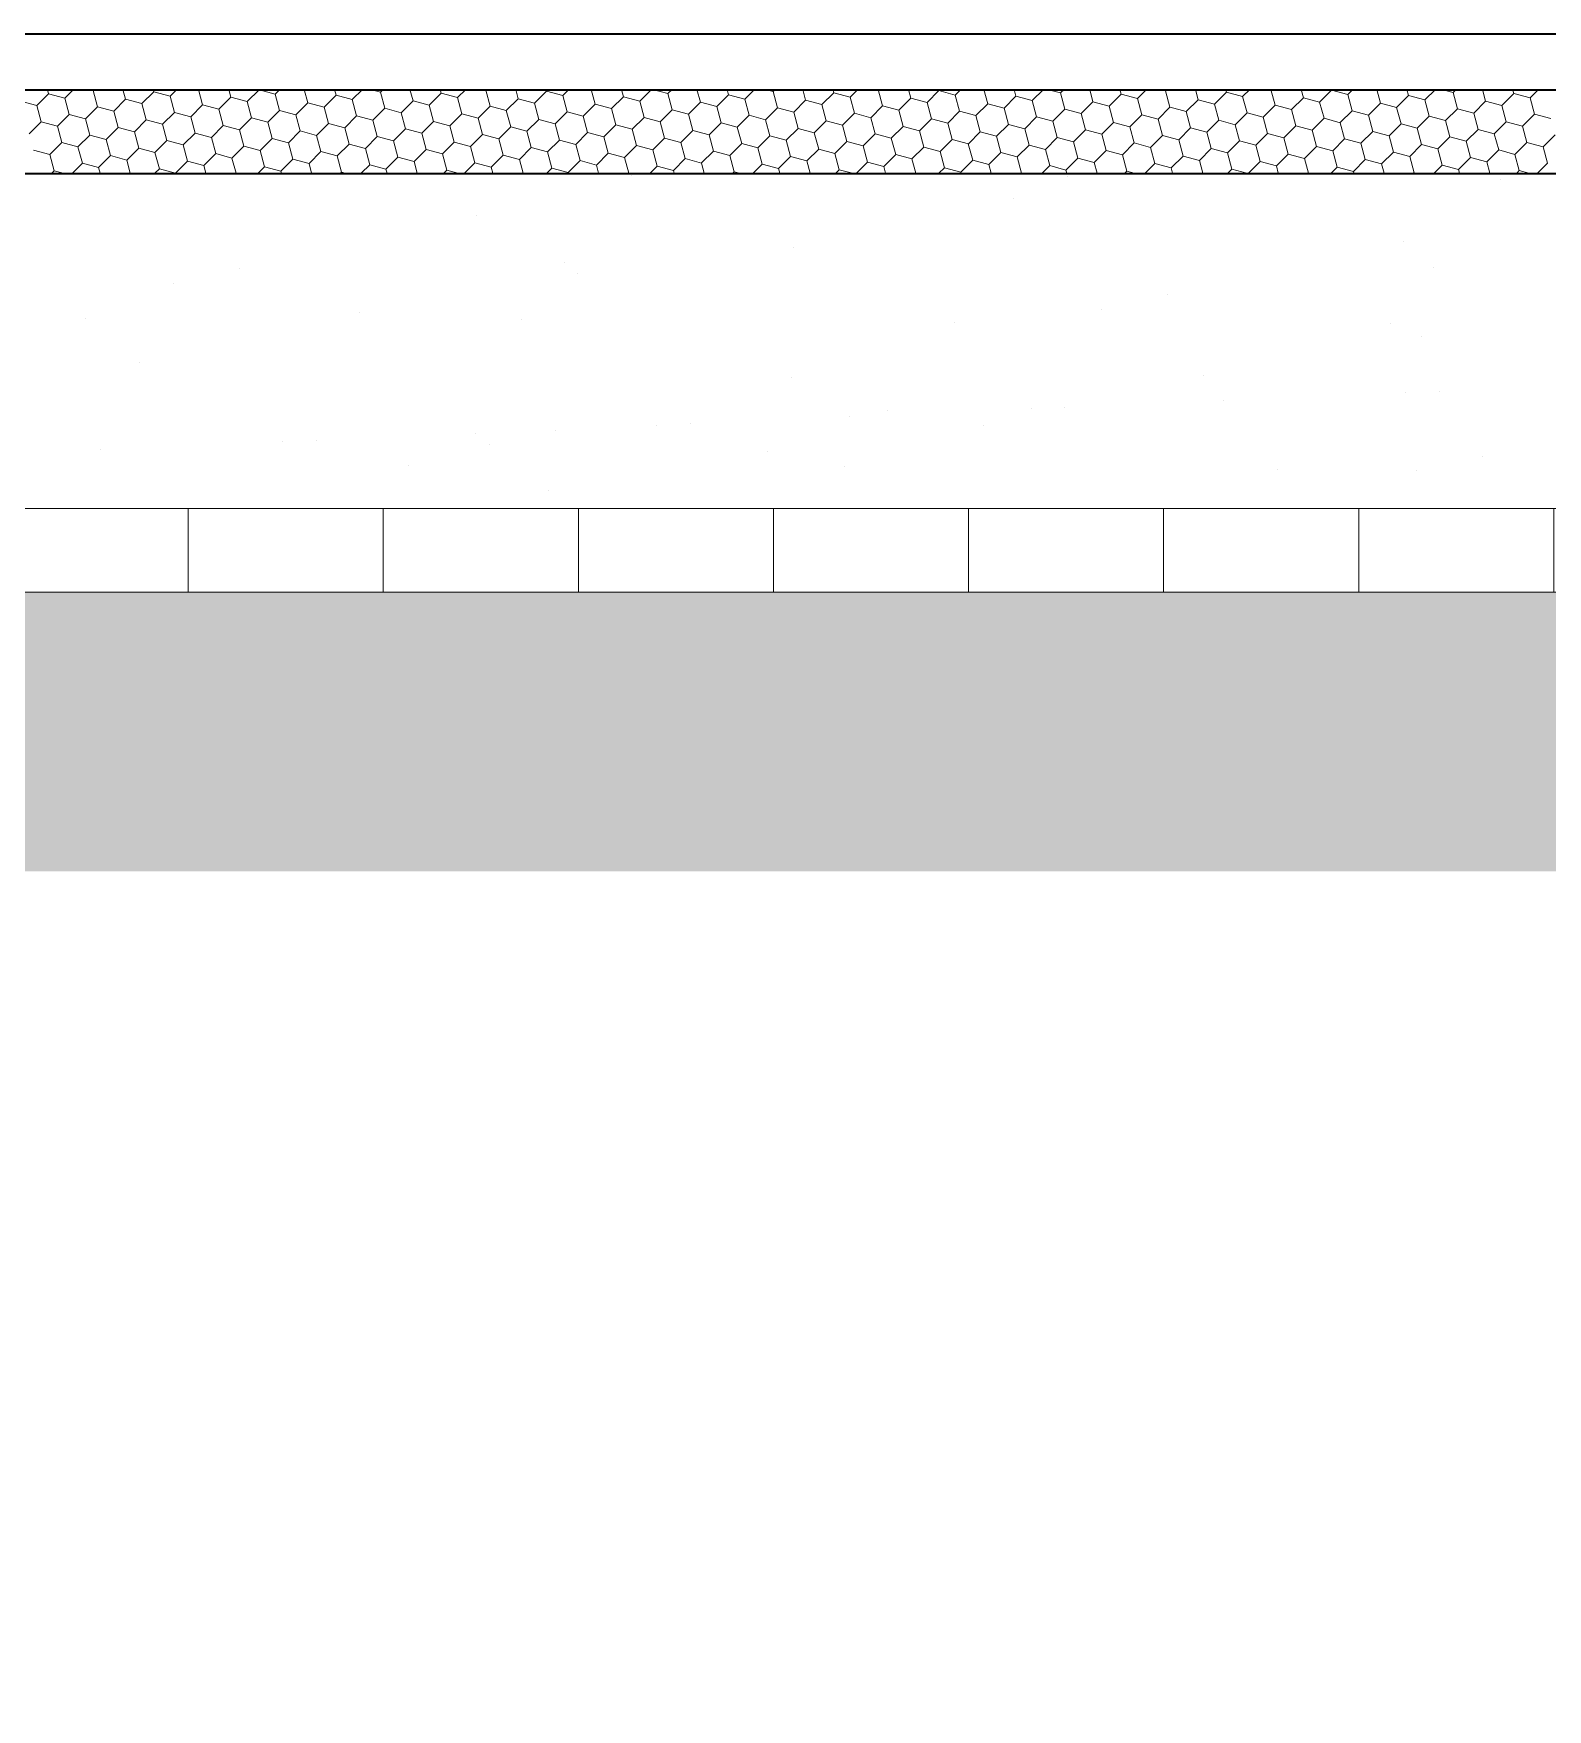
# Model space of a CAD drawing. Header units: millimetres. Extents: x -12161372 to 46643, y -9506984 to 15358.
# Drawn here: x 34437.5 to 34491.7, y 4125.6 to 4185.6 of the extents above; entities that cross this region are included whole.
import ezdxf

# ---------------------------------------------------------------- set-up
doc = ezdxf.new("R2010")
doc.units = ezdxf.units.MM
doc.layers.add('detail balok', color=7, linetype='Continuous', lineweight=9)
doc.layers.add('pondasi', color=7, linetype='Continuous', lineweight=13)

msp = doc.modelspace()

# ---------------------------------------------------------------- hatches: boundary and pattern name
at = {"layer": 'pondasi', "ltscale": 10}
h = msp.add_hatch(dxfattribs=at)
h.set_pattern_fill('AR-PARQ1', color=256, scale=0.07)
h.set_pattern_definition([(90, (0, 1661.965), (-21.336, 21.336), [21.336, -21.336]), (90, (3.556, 1661.965), (-21.336, 21.336), [21.336, -21.336]), (90, (7.112, 1661.965), (-21.336, 21.336), [21.336, -21.336]), (90, (10.668, 1661.965), (-21.336, 21.336), [21.336, -21.336]), (90, (14.224, 1661.965), (-21.336, 21.336), [21.336, -21.336]), (90, (17.78, 1661.965), (-21.336, 21.336), [21.336, -21.336]), (90, (21.336, 1661.965), (-21.336, 21.336), [21.336, -21.336]), (0, (0, 1683.3), (21.336, -21.336), [21.336, -21.336]), (0, (0, 1686.857), (21.336, -21.336), [21.336, -21.336]), (0, (0, 1690.413), (21.336, -21.336), [21.336, -21.336]), (0, (0, 1693.969), (21.336, -21.336), [21.336, -21.336]), (0, (0, 1697.525), (21.336, -21.336), [21.336, -21.336]), (0, (0, 1701.08), (21.336, -21.336), [21.336, -21.336]), (0, (0, 1704.637), (21.336, -21.336), [21.336, -21.336])])
h.paths.add_polyline_path([(33999.66, 4075.56), (33999.66, 4065.56), (34059.703, 4065.56), (34085.417, 4155.56), (34213.826, 4155.56), (34239.54, 4065.56), (34344.626, 4065.56), (34370.34, 4155.56), (34513.903, 4155.56), (34539.617, 4065.56), (34644.703, 4065.56), (34670.417, 4155.56), (34813.903, 4155.56), (34839.617, 4065.56), (34944.703, 4065.56), (34970.417, 4155.56), (35098.903, 4155.56), (35124.617, 4065.56), (35229.703, 4065.56), (35263.589, 4185.56), (35253.589, 4185.56), (35222.16, 4075.56), (35132.16, 4075.56), (35106.446, 4165.56), (34962.874, 4165.56), (34937.16, 4075.56), (34847.16, 4075.56), (34821.446, 4165.56), (34662.874, 4165.56), (34637.16, 4075.56), (34547.16, 4075.56), (34521.446, 4165.56), (34362.797, 4165.56), (34337.083, 4075.56), (34247.083, 4075.56), (34221.369, 4165.56), (34077.874, 4165.56), (34052.16, 4075.56)])
h.paths.add_polyline_path([(33932.137, 4180.641), (33932.056, 4180.56), (33932.16, 4180.56)])
h = msp.add_hatch(dxfattribs=at)
h.set_pattern_fill('ANSI31', color=256, scale=2.2, angle=45)
h.set_pattern_definition([(90, (0, 1661.965), (-6.985, 9e-16), [])])
h.paths.add_polyline_path([(35132.16, 4075.56), (35132.16, 4095.56), (35142.16, 4095.56), (35162.16, 4165.56), (35169.66, 4165.56), (35169.66, 4168.56), (34899.66, 4168.56), (34899.66, 4165.56), (34907.16, 4165.56), (34927.16, 4095.56), (34937.16, 4095.56), (34937.16, 4075.56), (34962.874, 4165.56), (35106.446, 4165.56)])
h.paths.add_polyline_path([(35248.732, 4168.56), (35184.66, 4168.56), (35184.66, 4165.56), (35192.16, 4165.56), (35212.16, 4095.56), (35222.16, 4095.56), (35222.16, 4075.56)])
h.paths.add_polyline_path([(34847.16, 4075.56), (34847.16, 4095.56), (34857.16, 4095.56), (34877.16, 4165.56), (34884.66, 4165.56), (34884.66, 4168.56), (34599.66, 4168.56), (34599.66, 4165.56), (34607.16, 4165.56), (34627.16, 4095.56), (34637.16, 4095.56), (34637.16, 4075.56), (34662.874, 4165.56), (34821.446, 4165.56)])
h.paths.add_polyline_path([(34299.583, 4168.56), (34299.583, 4165.56), (34307.083, 4165.56), (34327.083, 4095.56), (34337.083, 4095.56), (34337.083, 4075.56), (34362.797, 4165.56), (34521.446, 4165.56), (34547.16, 4075.56), (34547.16, 4095.56), (34557.16, 4095.56), (34577.16, 4165.56), (34584.66, 4165.56), (34584.66, 4168.56)])
h.paths.add_polyline_path([(34247.083, 4075.56), (34247.083, 4095.56), (34257.083, 4095.56), (34277.083, 4165.56), (34284.583, 4165.56), (34284.583, 4168.56), (34014.66, 4168.56), (34014.66, 4165.56), (34022.16, 4165.56), (34042.16, 4095.56), (34052.16, 4095.56), (34052.16, 4075.56), (34077.874, 4165.56), (34221.369, 4165.56)])

# ---------------------------------------------------------------- linework, layer by layer
at = {"layer": 'detail balok', "ltscale": 10}
for p, q in [((34167.169, 4185.521), (36929.482, 4185.521)), ((34298.083, 4185.56), (34586.16, 4185.56)), ((34299.583, 4183.56), (34584.66, 4183.56)), ((34299.583, 4183.521), (34584.66, 4183.521)), ((34299.583, 4180.56), (34584.66, 4180.56)), ((34299.583, 4180.521), (34584.66, 4180.521)), ((34299.583, 4168.56), (34584.66, 4168.56))]:
    msp.add_line(p, q, dxfattribs=at)
at = {"layer": 'pondasi', "ltscale": 10}
for p, q in [((34437.614, 4182.977), (34438.041, 4183.403)), ((34438.04, 4183.403), (34437.999, 4183.56)), ((34438.623, 4183.247), (34438.041, 4183.403)), ((34438.623, 4183.247), (34438.936, 4183.56)), ((34438.779, 4182.664), (34438.623, 4183.247)), ((34439.633, 4183.517), (34439.475, 4183.56)), ((34439.789, 4182.935), (34439.632, 4183.517)), ((34439.633, 4183.518), (34439.675, 4183.56)), ((34440.371, 4182.779), (34440.798, 4183.205)), ((34440.798, 4183.205), (34440.703, 4183.56)), ((34441.381, 4183.049), (34440.798, 4183.205)), ((34441.381, 4183.049), (34441.807, 4183.476)), ((34441.807, 4183.476), (34441.785, 4183.56)), ((34442.39, 4183.319), (34441.807, 4183.476)), ((34442.39, 4183.32), (34442.63, 4183.56)), ((34442.546, 4182.737), (34442.39, 4183.319)), ((34443.555, 4183.007), (34443.407, 4183.56)), ((34444.138, 4182.851), (34444.565, 4183.278)), ((34444.564, 4183.278), (34444.489, 4183.56)), ((34445.147, 4183.121), (34444.565, 4183.278)), ((34445.147, 4183.122), (34445.574, 4183.548)), ((34445.574, 4183.548), (34445.571, 4183.56)), ((34446.157, 4183.392), (34445.574, 4183.548)), ((34446.156, 4183.392), (34446.324, 4183.56)), ((34446.313, 4182.809), (34446.156, 4183.392)), ((34447.322, 4183.08), (34447.193, 4183.56)), ((34447.905, 4182.924), (34448.331, 4183.35)), ((34448.331, 4183.35), (34448.275, 4183.56)), ((34448.914, 4183.194), (34448.331, 4183.35)), ((34448.914, 4183.194), (34449.279, 4183.56)), ((34449.923, 4183.464), (34449.567, 4183.56)), ((34449.923, 4183.464), (34450.018, 4183.56)), ((34450.079, 4182.882), (34449.923, 4183.464)), ((34451.088, 4183.152), (34450.979, 4183.56)), ((34451.671, 4182.996), (34452.098, 4183.423)), ((34452.098, 4183.423), (34452.061, 4183.56)), ((34452.68, 4183.266), (34452.098, 4183.423)), ((34452.68, 4183.266), (34452.974, 4183.56)), ((34452.836, 4182.684), (34452.68, 4183.266)), ((34453.69, 4183.537), (34453.604, 4183.56)), ((34453.69, 4183.537), (34453.712, 4183.56)), ((34453.846, 4182.954), (34453.69, 4183.537)), ((34454.428, 4182.798), (34454.855, 4183.225)), ((34454.855, 4183.225), (34454.765, 4183.56)), ((34455.438, 4183.068), (34454.855, 4183.225)), ((34455.438, 4183.069), (34455.864, 4183.495)), ((34455.864, 4183.495), (34455.847, 4183.56)), ((34456.447, 4183.339), (34455.864, 4183.495)), ((34456.447, 4183.339), (34456.668, 4183.56)), ((34456.603, 4182.756), (34456.447, 4183.339)), ((34457.612, 4183.027), (34457.469, 4183.56)), ((34458.195, 4182.871), (34458.622, 4183.297)), ((34458.622, 4183.297), (34458.551, 4183.56)), ((34459.204, 4183.141), (34458.622, 4183.297)), ((34459.204, 4183.141), (34459.623, 4183.56)), ((34460.214, 4183.411), (34459.66, 4183.56)), ((34460.214, 4183.411), (34460.362, 4183.56)), ((34460.37, 4182.829), (34460.214, 4183.411)), ((34461.379, 4183.099), (34461.255, 4183.56)), ((34461.962, 4182.943), (34462.388, 4183.37)), ((34462.388, 4183.369), (34462.337, 4183.56)), ((34462.971, 4183.213), (34462.388, 4183.369)), ((34462.971, 4183.213), (34463.317, 4183.56)), ((34463.127, 4182.631), (34462.971, 4183.213)), ((34463.98, 4183.484), (34463.697, 4183.56)), ((34463.98, 4183.484), (34464.056, 4183.56)), ((34464.136, 4182.901), (34463.98, 4183.484)), ((34465.146, 4183.171), (34465.042, 4183.56)), ((34465.728, 4183.015), (34466.155, 4183.442)), ((34466.155, 4183.442), (34466.123, 4183.56)), ((34466.738, 4183.286), (34466.155, 4183.442)), ((34466.894, 4182.703), (34466.737, 4183.286)), ((34466.738, 4183.286), (34467.011, 4183.56)), ((34467.747, 4183.556), (34467.734, 4183.56)), ((34467.747, 4183.556), (34467.75, 4183.56)), ((34467.903, 4182.974), (34467.747, 4183.556)), ((34468.486, 4182.818), (34468.912, 4183.244)), ((34468.912, 4183.244), (34468.828, 4183.56)), ((34469.495, 4183.088), (34468.912, 4183.244)), ((34469.495, 4183.088), (34469.921, 4183.515)), ((34469.921, 4183.514), (34469.909, 4183.56)), ((34470.504, 4183.358), (34469.921, 4183.514)), ((34470.504, 4183.358), (34470.705, 4183.56)), ((34470.66, 4182.776), (34470.504, 4183.358)), ((34471.669, 4183.046), (34471.532, 4183.56)), ((34472.252, 4182.89), (34472.679, 4183.317)), ((34472.679, 4183.316), (34472.614, 4183.56)), ((34473.262, 4183.16), (34472.679, 4183.316)), ((34473.261, 4183.16), (34473.661, 4183.56)), ((34474.271, 4183.431), (34473.79, 4183.56)), ((34474.271, 4183.431), (34474.4, 4183.56)), ((34474.427, 4182.848), (34474.271, 4183.431)), ((34475.436, 4183.118), (34475.318, 4183.56)), ((34476.019, 4182.962), (34476.445, 4183.389)), ((34476.445, 4183.389), (34476.4, 4183.56)), ((34477.028, 4183.233), (34476.445, 4183.389)), ((34477.028, 4183.233), (34477.355, 4183.56)), ((34477.184, 4182.65), (34477.028, 4183.233)), ((34478.037, 4183.503), (34477.827, 4183.56)), ((34478.037, 4183.503), (34478.094, 4183.56)), ((34478.193, 4182.92), (34478.037, 4183.503)), ((34479.203, 4183.191), (34479.104, 4183.56)), ((34479.785, 4183.035), (34480.212, 4183.461)), ((34480.212, 4183.461), (34480.186, 4183.56)), ((34480.795, 4183.305), (34480.212, 4183.461)), ((34480.795, 4183.305), (34481.049, 4183.56)), ((34480.951, 4182.723), (34480.795, 4183.305)), ((34481.96, 4182.993), (34481.808, 4183.56)), ((34482.543, 4182.837), (34482.969, 4183.263)), ((34482.969, 4183.263), (34482.89, 4183.56)), ((34483.552, 4183.107), (34482.969, 4183.263)), ((34483.552, 4183.107), (34483.979, 4183.534)), ((34483.978, 4183.534), (34483.972, 4183.56)), ((34484.561, 4183.378), (34483.979, 4183.534)), ((34484.561, 4183.378), (34484.743, 4183.56)), ((34484.717, 4182.795), (34484.561, 4183.378)), ((34485.727, 4183.065), (34485.594, 4183.56)), ((34486.309, 4182.909), (34486.736, 4183.336)), ((34486.736, 4183.336), (34486.676, 4183.56)), ((34487.319, 4183.18), (34486.736, 4183.336)), ((34487.319, 4183.18), (34487.698, 4183.56)), ((34488.328, 4183.45), (34487.919, 4183.56)), ((34488.328, 4183.45), (34488.437, 4183.56)), ((34488.484, 4182.867), (34488.328, 4183.45)), ((34489.493, 4183.138), (34489.38, 4183.56)), ((34490.076, 4182.982), (34490.503, 4183.408)), ((34490.502, 4183.408), (34490.462, 4183.56)), ((34491.085, 4183.252), (34490.503, 4183.408)), ((34491.085, 4183.252), (34491.393, 4183.56)), ((34491.241, 4182.669), (34491.085, 4183.252)), ((34437.614, 4182.977), (34437.031, 4183.133)), ((34437.77, 4182.394), (34437.614, 4182.977)), ((34438.353, 4182.238), (34438.779, 4182.664)), ((34439.362, 4182.508), (34438.779, 4182.664)), ((34439.362, 4182.508), (34439.789, 4182.935)), ((34440.371, 4182.779), (34439.789, 4182.935)), ((34440.527, 4182.196), (34440.371, 4182.779)), ((34441.537, 4182.466), (34441.381, 4183.049)), ((34442.119, 4182.31), (34442.546, 4182.737)), ((34443.129, 4182.581), (34442.546, 4182.737)), ((34443.129, 4182.581), (34443.555, 4183.007)), ((34444.138, 4182.851), (34443.555, 4183.007)), ((34444.294, 4182.268), (34444.138, 4182.851)), ((34445.303, 4182.539), (34445.147, 4183.121)), ((34445.886, 4182.383), (34446.313, 4182.809)), ((34446.895, 4182.653), (34446.313, 4182.809)), ((34446.895, 4182.653), (34447.322, 4183.08)), ((34447.051, 4182.07), (34446.895, 4182.653)), ((34447.905, 4182.923), (34447.322, 4183.08)), ((34448.061, 4182.341), (34447.904, 4182.923)), ((34448.643, 4182.185), (34449.07, 4182.611)), ((34449.07, 4182.611), (34448.914, 4183.194)), ((34449.653, 4182.455), (34449.07, 4182.611)), ((34449.653, 4182.455), (34450.079, 4182.882)), ((34450.662, 4182.726), (34450.079, 4182.882)), ((34450.662, 4182.726), (34451.088, 4183.152)), ((34450.818, 4182.143), (34450.662, 4182.726)), ((34451.671, 4182.996), (34451.089, 4183.152)), ((34451.827, 4182.413), (34451.671, 4182.996)), ((34452.41, 4182.257), (34452.837, 4182.684)), ((34453.419, 4182.528), (34452.837, 4182.684)), ((34453.419, 4182.528), (34453.846, 4182.954)), ((34454.429, 4182.798), (34453.846, 4182.954)), ((34454.585, 4182.215), (34454.428, 4182.798)), ((34455.594, 4182.486), (34455.438, 4183.068)), ((34456.177, 4182.33), (34456.603, 4182.756)), ((34457.186, 4182.6), (34456.603, 4182.756)), ((34457.186, 4182.6), (34457.612, 4183.027)), ((34457.342, 4182.017), (34457.186, 4182.6)), ((34458.195, 4182.87), (34457.612, 4183.027)), ((34458.351, 4182.288), (34458.195, 4182.87)), ((34459.36, 4182.558), (34459.204, 4183.141)), ((34459.943, 4182.402), (34460.37, 4182.829)), ((34460.952, 4182.672), (34460.37, 4182.829)), ((34460.952, 4182.673), (34461.379, 4183.099)), ((34461.108, 4182.09), (34460.952, 4182.672)), ((34461.962, 4182.943), (34461.379, 4183.099)), ((34462.118, 4182.36), (34461.962, 4182.943)), ((34462.701, 4182.204), (34463.127, 4182.631)), ((34463.71, 4182.475), (34463.127, 4182.631)), ((34463.71, 4182.475), (34464.136, 4182.901)), ((34464.719, 4182.745), (34464.136, 4182.901)), ((34464.719, 4182.745), (34465.146, 4183.172)), ((34464.875, 4182.162), (34464.719, 4182.745)), ((34465.728, 4183.015), (34465.146, 4183.171)), ((34465.884, 4182.433), (34465.728, 4183.015)), ((34466.467, 4182.277), (34466.894, 4182.703)), ((34467.476, 4182.547), (34466.894, 4182.703)), ((34467.476, 4182.547), (34467.903, 4182.974)), ((34468.486, 4182.817), (34467.903, 4182.974)), ((34468.642, 4182.235), (34468.486, 4182.817)), ((34469.651, 4182.505), (34469.495, 4183.088)), ((34470.234, 4182.349), (34470.66, 4182.776)), ((34471.243, 4182.619), (34470.66, 4182.776)), ((34471.243, 4182.62), (34471.67, 4183.046)), ((34471.399, 4182.037), (34471.243, 4182.619)), ((34472.252, 4182.89), (34471.67, 4183.046)), ((34472.408, 4182.307), (34472.252, 4182.89)), ((34473.418, 4182.578), (34473.261, 4183.16)), ((34474, 4182.422), (34474.427, 4182.848)), ((34475.01, 4182.692), (34474.427, 4182.848)), ((34475.166, 4182.109), (34475.009, 4182.692)), ((34475.01, 4182.692), (34475.436, 4183.119)), ((34476.019, 4182.962), (34475.436, 4183.118)), ((34476.175, 4182.38), (34476.019, 4182.962)), ((34476.758, 4182.224), (34477.184, 4182.65)), ((34477.767, 4182.494), (34477.184, 4182.65)), ((34477.767, 4182.494), (34478.193, 4182.921)), ((34478.776, 4182.764), (34478.194, 4182.92)), ((34478.776, 4182.764), (34479.203, 4183.191)), ((34478.932, 4182.182), (34478.776, 4182.764)), ((34479.785, 4183.035), (34479.203, 4183.191)), ((34479.941, 4182.452), (34479.785, 4183.035)), ((34480.524, 4182.296), (34480.951, 4182.723)), ((34481.534, 4182.566), (34480.951, 4182.723)), ((34481.533, 4182.567), (34481.96, 4182.993)), ((34482.543, 4182.837), (34481.96, 4182.993)), ((34482.699, 4182.254), (34482.543, 4182.837)), ((34483.708, 4182.525), (34483.552, 4183.107)), ((34484.291, 4182.369), (34484.717, 4182.795)), ((34485.3, 4182.639), (34484.717, 4182.795)), ((34485.3, 4182.639), (34485.727, 4183.066)), ((34485.456, 4182.056), (34485.3, 4182.639)), ((34486.309, 4182.909), (34485.727, 4183.065)), ((34486.465, 4182.327), (34486.309, 4182.909)), ((34487.475, 4182.597), (34487.319, 4183.18)), ((34488.057, 4182.441), (34488.484, 4182.868)), ((34489.067, 4182.711), (34488.484, 4182.867)), ((34489.067, 4182.711), (34489.493, 4183.138)), ((34489.223, 4182.129), (34489.067, 4182.711)), ((34490.076, 4182.982), (34489.493, 4183.138)), ((34490.232, 4182.399), (34490.076, 4182.982)), ((34490.815, 4182.243), (34491.241, 4182.67)), ((34491.824, 4182.513), (34491.241, 4182.669)), ((34437.344, 4181.967), (34437.77, 4182.394)), ((34438.353, 4182.238), (34437.77, 4182.394)), ((34438.509, 4181.655), (34438.353, 4182.238)), ((34439.518, 4181.925), (34439.362, 4182.508)), ((34440.101, 4181.769), (34440.527, 4182.196)), ((34441.11, 4182.04), (34440.528, 4182.196)), ((34441.11, 4182.04), (34441.537, 4182.466)), ((34441.266, 4181.457), (34441.11, 4182.04)), ((34442.119, 4182.31), (34441.537, 4182.466)), ((34442.275, 4181.727), (34442.119, 4182.31)), ((34443.285, 4181.998), (34443.129, 4182.581)), ((34443.868, 4181.842), (34444.294, 4182.268)), ((34444.877, 4182.112), (34444.294, 4182.268)), ((34444.877, 4182.112), (34445.303, 4182.539)), ((34445.033, 4181.53), (34444.877, 4182.112)), ((34445.886, 4182.383), (34445.303, 4182.539)), ((34446.042, 4181.8), (34445.886, 4182.383)), ((34446.625, 4181.644), (34447.051, 4182.07)), ((34447.634, 4181.914), (34447.051, 4182.07)), ((34447.634, 4181.914), (34448.061, 4182.341)), ((34448.643, 4182.185), (34448.061, 4182.341)), ((34448.799, 4181.602), (34448.643, 4182.185)), ((34449.809, 4181.872), (34449.653, 4182.455)), ((34450.391, 4181.716), (34450.818, 4182.143)), ((34451.401, 4181.987), (34450.818, 4182.143)), ((34451.401, 4181.987), (34451.827, 4182.413)), ((34452.41, 4182.257), (34451.827, 4182.413)), ((34452.566, 4181.674), (34452.41, 4182.257)), ((34453.575, 4181.945), (34453.419, 4182.528)), ((34454.158, 4181.789), (34454.585, 4182.215)), ((34455.167, 4182.059), (34454.585, 4182.215)), ((34455.167, 4182.059), (34455.594, 4182.486)), ((34455.323, 4181.476), (34455.167, 4182.059)), ((34456.177, 4182.33), (34455.594, 4182.486)), ((34456.333, 4181.747), (34456.176, 4182.33)), ((34456.915, 4181.591), (34457.342, 4182.017)), ((34457.925, 4181.861), (34457.342, 4182.017)), ((34457.925, 4181.861), (34458.351, 4182.288)), ((34458.934, 4182.132), (34458.351, 4182.288)), ((34458.934, 4182.132), (34459.36, 4182.558)), ((34459.09, 4181.549), (34458.934, 4182.132)), ((34459.943, 4182.402), (34459.361, 4182.558)), ((34460.099, 4181.819), (34459.943, 4182.402)), ((34460.682, 4181.663), (34461.109, 4182.09)), ((34461.691, 4181.934), (34461.109, 4182.09)), ((34461.691, 4181.934), (34462.118, 4182.36)), ((34462.701, 4182.204), (34462.118, 4182.36)), ((34462.857, 4181.621), (34462.7, 4182.204)), ((34463.866, 4181.892), (34463.71, 4182.475)), ((34464.449, 4181.736), (34464.875, 4182.162)), ((34465.458, 4182.006), (34464.875, 4182.162)), ((34465.458, 4182.006), (34465.884, 4182.433)), ((34465.614, 4181.423), (34465.458, 4182.006)), ((34466.467, 4182.277), (34465.884, 4182.433)), ((34466.623, 4181.694), (34466.467, 4182.277)), ((34467.632, 4181.964), (34467.476, 4182.547)), ((34468.215, 4181.808), (34468.642, 4182.235)), ((34469.224, 4182.079), (34468.642, 4182.235)), ((34469.224, 4182.079), (34469.651, 4182.505)), ((34469.381, 4181.496), (34469.224, 4182.079)), ((34470.234, 4182.349), (34469.651, 4182.505)), ((34470.39, 4181.766), (34470.234, 4182.349)), ((34470.973, 4181.61), (34471.399, 4182.037)), ((34471.982, 4181.881), (34471.399, 4182.037)), ((34471.982, 4181.881), (34472.408, 4182.307)), ((34472.991, 4182.151), (34472.408, 4182.307)), ((34472.991, 4182.151), (34473.418, 4182.578)), ((34473.147, 4181.568), (34472.991, 4182.151)), ((34474, 4182.421), (34473.418, 4182.578)), ((34474.156, 4181.839), (34474, 4182.421)), ((34474.739, 4181.683), (34475.166, 4182.109)), ((34475.748, 4181.953), (34475.166, 4182.109)), ((34475.748, 4181.953), (34476.175, 4182.38)), ((34476.758, 4182.223), (34476.175, 4182.38)), ((34476.914, 4181.641), (34476.758, 4182.223)), ((34477.923, 4181.911), (34477.767, 4182.494)), ((34478.506, 4181.755), (34478.932, 4182.182)), ((34479.515, 4182.026), (34478.932, 4182.182)), ((34479.515, 4182.026), (34479.942, 4182.452)), ((34479.671, 4181.443), (34479.515, 4182.026)), ((34480.524, 4182.296), (34479.942, 4182.452)), ((34480.68, 4181.713), (34480.524, 4182.296)), ((34481.69, 4181.984), (34481.533, 4182.566)), ((34482.272, 4181.828), (34482.699, 4182.254)), ((34483.282, 4182.098), (34482.699, 4182.254)), ((34483.282, 4182.098), (34483.708, 4182.525)), ((34483.438, 4181.515), (34483.282, 4182.098)), ((34484.291, 4182.368), (34483.708, 4182.525)), ((34484.447, 4181.786), (34484.291, 4182.368)), ((34485.03, 4181.63), (34485.456, 4182.056)), ((34486.039, 4181.9), (34485.456, 4182.056)), ((34486.039, 4181.9), (34486.465, 4182.327)), ((34487.048, 4182.17), (34486.466, 4182.327)), ((34487.048, 4182.171), (34487.475, 4182.597)), ((34487.204, 4181.588), (34487.048, 4182.17)), ((34488.057, 4182.441), (34487.475, 4182.597)), ((34488.213, 4181.858), (34488.057, 4182.441)), ((34488.796, 4181.702), (34489.223, 4182.129)), ((34489.806, 4181.972), (34489.223, 4182.129)), ((34489.806, 4181.973), (34490.232, 4182.399)), ((34490.815, 4182.243), (34490.232, 4182.399)), ((34490.971, 4181.66), (34490.815, 4182.243)), ((34438.082, 4181.229), (34438.509, 4181.655)), ((34439.092, 4181.499), (34438.509, 4181.655)), ((34439.092, 4181.499), (34439.518, 4181.926)), ((34439.248, 4180.916), (34439.092, 4181.499)), ((34440.101, 4181.769), (34439.518, 4181.925)), ((34440.257, 4181.187), (34440.101, 4181.769)), ((34440.84, 4181.031), (34441.266, 4181.457)), ((34441.849, 4181.301), (34441.266, 4181.457)), ((34441.849, 4181.301), (34442.276, 4181.728)), ((34442.858, 4181.571), (34442.276, 4181.727)), ((34442.858, 4181.571), (34443.285, 4181.998)), ((34443.014, 4180.989), (34442.858, 4181.571)), ((34443.868, 4181.842), (34443.285, 4181.998)), ((34444.024, 4181.259), (34443.867, 4181.842)), ((34444.606, 4181.103), (34445.033, 4181.53)), ((34445.616, 4181.373), (34445.033, 4181.53)), ((34445.616, 4181.373), (34446.042, 4181.8)), ((34446.625, 4181.644), (34446.042, 4181.8)), ((34446.781, 4181.061), (34446.625, 4181.644)), ((34447.79, 4181.332), (34447.634, 4181.914)), ((34448.373, 4181.176), (34448.8, 4181.602)), ((34449.382, 4181.446), (34448.8, 4181.602)), ((34449.382, 4181.446), (34449.809, 4181.873)), ((34449.538, 4180.863), (34449.382, 4181.446)), ((34450.392, 4181.716), (34449.809, 4181.872)), ((34450.548, 4181.134), (34450.391, 4181.716)), ((34451.13, 4180.978), (34451.557, 4181.404)), ((34451.557, 4181.404), (34451.401, 4181.987)), ((34452.14, 4181.248), (34451.557, 4181.404)), ((34452.14, 4181.248), (34452.566, 4181.675)), ((34453.149, 4181.518), (34452.566, 4181.674)), ((34453.149, 4181.518), (34453.575, 4181.945)), ((34453.305, 4180.936), (34453.149, 4181.518)), ((34454.158, 4181.789), (34453.575, 4181.945)), ((34454.314, 4181.206), (34454.158, 4181.789)), ((34454.897, 4181.05), (34455.323, 4181.477)), ((34455.906, 4181.32), (34455.323, 4181.476)), ((34455.906, 4181.32), (34456.333, 4181.747)), ((34456.915, 4181.591), (34456.333, 4181.747)), ((34457.071, 4181.008), (34456.915, 4181.591)), ((34458.081, 4181.278), (34457.925, 4181.861)), ((34458.663, 4181.122), (34459.09, 4181.549)), ((34459.673, 4181.393), (34459.09, 4181.549)), ((34459.673, 4181.393), (34460.099, 4181.819)), ((34460.682, 4181.663), (34460.099, 4181.819)), ((34460.838, 4181.081), (34460.682, 4181.663)), ((34461.847, 4181.351), (34461.691, 4181.934)), ((34462.43, 4181.195), (34462.857, 4181.621)), ((34463.439, 4181.465), (34462.857, 4181.621)), ((34463.439, 4181.465), (34463.866, 4181.892)), ((34463.595, 4180.883), (34463.439, 4181.465)), ((34464.449, 4181.736), (34463.866, 4181.892)), ((34464.605, 4181.153), (34464.449, 4181.736)), ((34465.187, 4180.997), (34465.614, 4181.424)), ((34466.197, 4181.267), (34465.614, 4181.423)), ((34466.197, 4181.267), (34466.623, 4181.694)), ((34467.206, 4181.538), (34466.623, 4181.694)), ((34467.206, 4181.538), (34467.632, 4181.964)), ((34467.362, 4180.955), (34467.206, 4181.538)), ((34468.215, 4181.808), (34467.633, 4181.964)), ((34468.371, 4181.225), (34468.215, 4181.808)), ((34468.954, 4181.069), (34469.381, 4181.496)), ((34469.963, 4181.34), (34469.381, 4181.496)), ((34469.963, 4181.34), (34470.39, 4181.766)), ((34470.973, 4181.61), (34470.39, 4181.766)), ((34471.129, 4181.027), (34470.972, 4181.61)), ((34472.138, 4181.298), (34471.982, 4181.881)), ((34472.721, 4181.142), (34473.147, 4181.568)), ((34473.73, 4181.412), (34473.147, 4181.568)), ((34473.73, 4181.412), (34474.156, 4181.839)), ((34473.886, 4180.83), (34473.73, 4181.412)), ((34474.739, 4181.683), (34474.156, 4181.839)), ((34474.895, 4181.1), (34474.739, 4181.683)), ((34475.904, 4181.37), (34475.748, 4181.953)), ((34476.487, 4181.214), (34476.914, 4181.641)), ((34477.497, 4181.485), (34476.914, 4181.641)), ((34477.496, 4181.485), (34477.923, 4181.911)), ((34477.653, 4180.902), (34477.496, 4181.485)), ((34478.506, 4181.755), (34477.923, 4181.911)), ((34478.662, 4181.172), (34478.506, 4181.755)), ((34479.245, 4181.016), (34479.671, 4181.443)), ((34480.254, 4181.287), (34479.671, 4181.443)), ((34480.254, 4181.287), (34480.68, 4181.713)), ((34481.263, 4181.557), (34480.68, 4181.713)), ((34481.263, 4181.557), (34481.69, 4181.984)), ((34481.419, 4180.974), (34481.263, 4181.557)), ((34482.272, 4181.828), (34481.69, 4181.984)), ((34482.428, 4181.245), (34482.272, 4181.828)), ((34483.011, 4181.089), (34483.438, 4181.515)), ((34484.02, 4181.359), (34483.438, 4181.515)), ((34484.02, 4181.359), (34484.447, 4181.786)), ((34485.03, 4181.63), (34484.447, 4181.786)), ((34485.186, 4181.047), (34485.03, 4181.63)), ((34486.195, 4181.317), (34486.039, 4181.9)), ((34486.778, 4181.161), (34487.204, 4181.588)), ((34487.787, 4181.432), (34487.204, 4181.588)), ((34487.787, 4181.432), (34488.214, 4181.858)), ((34487.943, 4180.849), (34487.787, 4181.432)), ((34488.796, 4181.702), (34488.214, 4181.858)), ((34488.952, 4181.119), (34488.796, 4181.702)), ((34489.962, 4181.39), (34489.805, 4181.972)), ((34490.544, 4181.234), (34490.971, 4181.66)), ((34491.554, 4181.504), (34490.971, 4181.66)), ((34491.554, 4181.504), (34491.98, 4181.931)), ((34491.71, 4180.921), (34491.554, 4181.504)), ((34438.082, 4181.228), (34437.5, 4181.385)), ((34438.238, 4180.646), (34438.082, 4181.228)), ((34438.891, 4180.56), (34439.248, 4180.916)), ((34439.831, 4180.76), (34439.248, 4180.916)), ((34439.83, 4180.76), (34440.257, 4181.187)), ((34440.84, 4181.03), (34440.257, 4181.187)), ((34440.966, 4180.56), (34440.84, 4181.03)), ((34442.005, 4180.718), (34441.849, 4181.301)), ((34442.588, 4180.562), (34443.014, 4180.989)), ((34443.597, 4180.833), (34443.014, 4180.989)), ((34443.597, 4180.833), (34444.024, 4181.259)), ((34443.67, 4180.56), (34443.597, 4180.833)), ((34444.606, 4181.103), (34444.024, 4181.259)), ((34444.752, 4180.56), (34444.606, 4181.103)), ((34445.772, 4180.791), (34445.616, 4181.373)), ((34446.354, 4180.635), (34446.781, 4181.061)), ((34447.364, 4180.905), (34446.781, 4181.061)), ((34447.364, 4180.905), (34447.79, 4181.332)), ((34447.456, 4180.56), (34447.364, 4180.905)), ((34448.373, 4181.175), (34447.79, 4181.332)), ((34448.529, 4180.593), (34448.373, 4181.175)), ((34449.235, 4180.56), (34449.538, 4180.863)), ((34450.121, 4180.707), (34449.538, 4180.863)), ((34450.121, 4180.707), (34450.548, 4181.134)), ((34451.13, 4180.977), (34450.548, 4181.134)), ((34451.242, 4180.56), (34451.13, 4180.977)), ((34452.296, 4180.665), (34452.139, 4181.248)), ((34452.929, 4180.56), (34453.305, 4180.936)), ((34453.888, 4180.779), (34453.305, 4180.936)), ((34453.888, 4180.78), (34454.314, 4181.206)), ((34454.897, 4181.05), (34454.314, 4181.206)), ((34455.028, 4180.56), (34454.897, 4181.05)), ((34456.062, 4180.738), (34455.906, 4181.32)), ((34456.645, 4180.582), (34457.072, 4181.008)), ((34457.654, 4180.852), (34457.072, 4181.008)), ((34457.654, 4180.852), (34458.081, 4181.279)), ((34457.732, 4180.56), (34457.654, 4180.852)), ((34458.664, 4181.122), (34458.081, 4181.278)), ((34458.814, 4180.56), (34458.663, 4181.122)), ((34459.578, 4180.56), (34459.829, 4180.81)), ((34459.829, 4180.81), (34459.673, 4181.393)), ((34460.412, 4180.654), (34459.829, 4180.81)), ((34460.412, 4180.654), (34460.838, 4181.081)), ((34461.421, 4180.924), (34460.838, 4181.081)), ((34461.421, 4180.925), (34461.847, 4181.351)), ((34461.518, 4180.56), (34461.421, 4180.924)), ((34462.43, 4181.195), (34461.847, 4181.351)), ((34462.586, 4180.612), (34462.43, 4181.195)), ((34463.272, 4180.56), (34463.595, 4180.883)), ((34464.178, 4180.726), (34463.596, 4180.883)), ((34464.178, 4180.727), (34464.605, 4181.153)), ((34465.187, 4180.997), (34464.605, 4181.153)), ((34465.304, 4180.56), (34465.187, 4180.997)), ((34466.353, 4180.685), (34466.197, 4181.267)), ((34466.967, 4180.56), (34467.362, 4180.955)), ((34467.945, 4180.799), (34467.362, 4180.955)), ((34467.945, 4180.799), (34468.371, 4181.226)), ((34468.954, 4181.069), (34468.371, 4181.225)), ((34469.091, 4180.56), (34468.954, 4181.069)), ((34470.119, 4180.757), (34469.963, 4181.34)), ((34470.702, 4180.601), (34471.129, 4181.028)), ((34471.711, 4180.871), (34471.129, 4181.027)), ((34471.711, 4180.871), (34472.138, 4181.298)), ((34471.795, 4180.56), (34471.711, 4180.871)), ((34472.721, 4181.142), (34472.138, 4181.298)), ((34472.877, 4180.56), (34472.721, 4181.142)), ((34473.616, 4180.56), (34473.886, 4180.83)), ((34474.469, 4180.673), (34473.886, 4180.83)), ((34474.469, 4180.673), (34474.895, 4181.1)), ((34475.478, 4180.944), (34474.895, 4181.1)), ((34475.478, 4180.944), (34475.905, 4181.37)), ((34475.581, 4180.56), (34475.478, 4180.944)), ((34476.487, 4181.214), (34475.905, 4181.37)), ((34476.643, 4180.632), (34476.487, 4181.214)), ((34477.31, 4180.56), (34477.653, 4180.902)), ((34478.235, 4180.746), (34477.653, 4180.902)), ((34478.235, 4180.746), (34478.662, 4181.173)), ((34479.245, 4181.016), (34478.662, 4181.172)), ((34479.367, 4180.56), (34479.244, 4181.016)), ((34480.41, 4180.704), (34480.254, 4181.287)), ((34481.004, 4180.56), (34481.419, 4180.975)), ((34482.002, 4180.818), (34481.419, 4180.974)), ((34482.002, 4180.818), (34482.428, 4181.245)), ((34482.071, 4180.56), (34482.002, 4180.818)), ((34483.011, 4181.089), (34482.429, 4181.245)), ((34483.153, 4180.56), (34483.011, 4181.089)), ((34484.176, 4180.776), (34484.02, 4181.359)), ((34484.759, 4180.62), (34485.186, 4181.047)), ((34485.769, 4180.891), (34485.186, 4181.047)), ((34485.768, 4180.891), (34486.195, 4181.317)), ((34485.857, 4180.56), (34485.768, 4180.891)), ((34486.778, 4181.161), (34486.195, 4181.317)), ((34486.934, 4180.578), (34486.778, 4181.161)), ((34487.654, 4180.56), (34487.943, 4180.849)), ((34488.526, 4180.693), (34487.943, 4180.849)), ((34488.526, 4180.693), (34488.952, 4181.119)), ((34489.535, 4180.963), (34488.952, 4181.119)), ((34489.535, 4180.963), (34489.962, 4181.39)), ((34489.643, 4180.56), (34489.535, 4180.963)), ((34490.544, 4181.234), (34489.962, 4181.39)), ((34490.7, 4180.651), (34490.544, 4181.234)), ((34491.348, 4180.56), (34491.71, 4180.922)), ((34438.152, 4180.56), (34438.239, 4180.646)), ((34438.56, 4180.56), (34438.239, 4180.646)), ((34439.884, 4180.56), (34439.83, 4180.76)), ((34441.846, 4180.56), (34442.005, 4180.718)), ((34442.588, 4180.562), (34442.005, 4180.718)), ((34442.588, 4180.56), (34442.588, 4180.562)), ((34445.541, 4180.56), (34445.772, 4180.791)), ((34446.354, 4180.635), (34445.772, 4180.791)), ((34446.374, 4180.56), (34446.354, 4180.635)), ((34448.496, 4180.56), (34448.529, 4180.593)), ((34448.653, 4180.56), (34448.529, 4180.593)), ((34450.16, 4180.56), (34450.121, 4180.707)), ((34452.19, 4180.56), (34452.296, 4180.665)), ((34452.69, 4180.56), (34452.296, 4180.665)), ((34453.946, 4180.56), (34453.888, 4180.779)), ((34455.884, 4180.56), (34456.062, 4180.738)), ((34456.645, 4180.581), (34456.062, 4180.738)), ((34456.651, 4180.56), (34456.645, 4180.581)), ((34458.915, 4180.487), (34458.915, 4180.487)), ((34460.437, 4180.56), (34460.411, 4180.654)), ((34462.534, 4180.56), (34462.586, 4180.612)), ((34462.782, 4180.56), (34462.586, 4180.612)), ((34464.223, 4180.56), (34464.178, 4180.726)), ((34466.228, 4180.56), (34466.353, 4180.685)), ((34466.819, 4180.56), (34466.353, 4180.685)), ((34468.009, 4180.56), (34467.945, 4180.799)), ((34469.922, 4180.56), (34470.119, 4180.757)), ((34470.702, 4180.601), (34470.119, 4180.757)), ((34470.713, 4180.56), (34470.702, 4180.601)), ((34474.499, 4180.56), (34474.469, 4180.673)), ((34474.507, 4180.457), (34474.507, 4180.457)), ((34476.571, 4180.56), (34476.643, 4180.632)), ((34476.912, 4180.56), (34476.643, 4180.632)), ((34478.285, 4180.56), (34478.235, 4180.746)), ((34480.265, 4180.56), (34480.41, 4180.704)), ((34480.949, 4180.56), (34480.41, 4180.704)), ((34483.96, 4180.56), (34484.177, 4180.777)), ((34484.759, 4180.62), (34484.177, 4180.776)), ((34484.775, 4180.56), (34484.759, 4180.62)), ((34486.915, 4180.56), (34486.934, 4180.579)), ((34487.004, 4180.56), (34486.934, 4180.578)), ((34488.561, 4180.56), (34488.526, 4180.693)), ((34490.026, 4180.332), (34490.026, 4180.332)), ((34490.609, 4180.56), (34490.7, 4180.651)), ((34491.041, 4180.56), (34490.701, 4180.651)), ((34472.586, 4179.66), (34472.586, 4179.66)), ((34453.357, 4179.028), (34453.357, 4179.028)), ((34464.725, 4177.886), (34464.725, 4177.886)), ((34486.567, 4178.096), (34486.567, 4178.096)), ((34456.506, 4177.347), (34456.506, 4177.347)), ((34442.52, 4176.625), (34442.52, 4176.625)), ((34444.876, 4177.148), (34444.876, 4177.148)), ((34456.977, 4176.974), (34456.977, 4176.974)), ((34487.617, 4177.192), (34487.617, 4177.192)), ((34478.086, 4176.216), (34478.086, 4176.216)), ((34449.163, 4175.559), (34449.163, 4175.559)), ((34475.73, 4175.693), (34475.73, 4175.693)), ((34439.371, 4175.367), (34439.371, 4175.367)), ((34454.964, 4175.337), (34454.964, 4175.337)), ((34470.483, 4175.212), (34470.483, 4175.212)), ((34486.075, 4175.182), (34486.075, 4175.182)), ((34487.19, 4174.714), (34487.19, 4174.714)), ((34441.302, 4173.785), (34441.302, 4173.785)), ((34464.658, 4173.239), (34464.658, 4173.239)), ((34479.376, 4173.299), (34479.376, 4173.299)), ((34480.12, 4172.42), (34480.12, 4172.42)), ((34486.629, 4172.704), (34486.629, 4172.704)), ((34487.834, 4172.757), (34487.834, 4172.757)), ((34466.716, 4171.835), (34466.716, 4171.835)), ((34468.074, 4172.072), (34468.074, 4172.072)), ((34473.225, 4172.119), (34473.225, 4172.119)), ((34474.431, 4172.172), (34474.431, 4172.172)), ((34453.313, 4171.25), (34453.313, 4171.25)), ((34456.177, 4171.359), (34456.177, 4171.359)), ((34459.822, 4171.534), (34459.822, 4171.534)), ((34461.027, 4171.586), (34461.027, 4171.586)), ((34471.515, 4171.526), (34471.515, 4171.526)), ((34439.909, 4170.664), (34439.909, 4170.664)), ((34446.418, 4170.948), (34446.418, 4170.948)), ((34447.624, 4171.001), (34447.624, 4171.001)), ((34453.821, 4170.836), (34453.821, 4170.836)), ((34463.767, 4170.613), (34463.767, 4170.613)), ((34450.939, 4170.092), (34450.939, 4170.092)), ((34466.531, 4170.062), (34466.531, 4170.062)), ((34489.387, 4170.426), (34489.387, 4170.426)), ((34482.05, 4169.937), (34482.05, 4169.937)), ((34487.031, 4169.904), (34487.031, 4169.904)), ((34455.953, 4169.199), (34455.953, 4169.199))]:
    msp.add_line(p, q, dxfattribs=at)
msp.add_lwpolyline([(35253.589, 4185.56), (35222.16, 4075.56), (35132.16, 4075.56), (35106.446, 4165.56), (34962.874, 4165.56), (34937.16, 4075.56), (34847.16, 4075.56), (34821.446, 4165.56), (34662.874, 4165.56), (34637.16, 4075.56), (34547.16, 4075.56), (34521.446, 4165.56), (34362.797, 4165.56), (34337.083, 4075.56), (34247.083, 4075.56), (34221.369, 4165.56), (34077.874, 4165.56), (34052.16, 4075.56), (33999.66, 4075.56)], dxfattribs=at)

doc.saveas('drawing.dxf')
